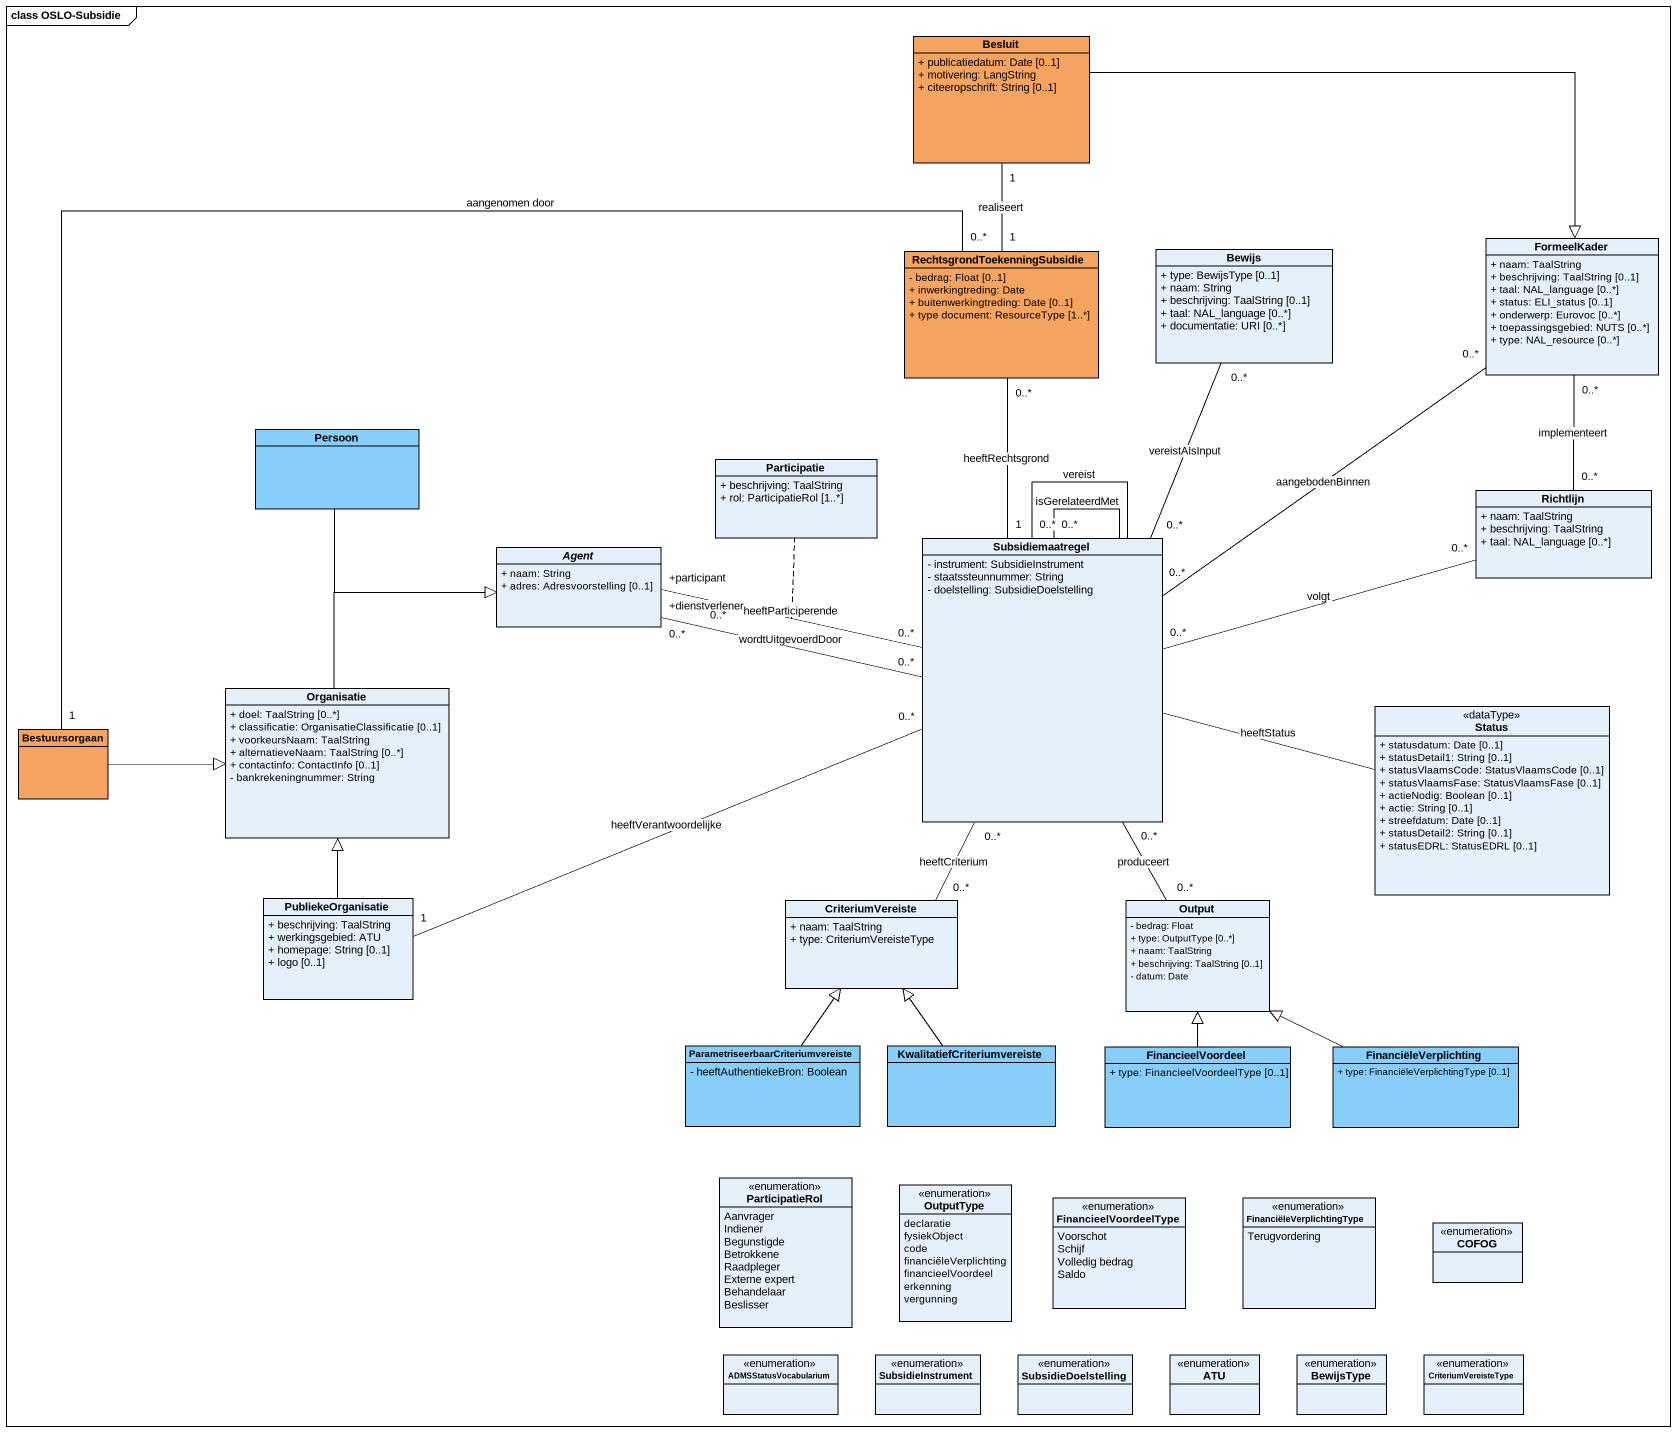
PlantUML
@startuml
mainframe class OSLO-Subsidie
hide circle
hide empty members
skinparam classAttributeIconSize 0
class Besluit #F4A460 {
  + publicatiedatum: Date [0..1]
  + motivering: LangString
  + citeeropschrift: String [0..1]
}
class "RechtsgrondToekenningSubsidie" as RechtsgrondToekenningSubsidi #F4A460 {
  - bedrag: Float [0..1]
  + inwerkingtreding: Date
  + buitenwerkingtreding: Date [0..1]
  + type document: ResourceType [1..*]
}
class Bewijs {
  + type: BewijsType [0..1]
  + naam: String
  + beschrijving: TaalString [0..1]
  + taal: NAL_language [0..*]
  + documentatie: URI [0..*]
}
class FormeelKader {
  + naam: TaalString
  + beschrijving: TaalString [0..1]
  + taal: NAL_language [0..*]
  + status: ELI_status [0..1]
  + onderwerp: Eurovoc [0..*]
  + toepassingsgebied: NUTS [0..*]
  + type: NAL_resource [0..*]
}
class Persoon #87CEFA
class Participatie {
  + beschrijving: TaalString
  + rol: ParticipatieRol [1..*]
}
class Richtlijn {
  + naam: TaalString
  + beschrijving: TaalString
  + taal: NAL_language [0..*]
}
abstract class "Agent" as Agent_ {
  + naam: String
  + adres: Adresvoorstelling [0..1]
}
class Subsidiemaatregel {
  - instrument: SubsidieInstrument
  - staatssteunnummer: String
  - doelstelling: SubsidieDoelstelling
}
class Organisatie {
  + doel: TaalString [0..*]
  + classificatie: OrganisatieClassificatie [0..1]
  + voorkeursNaam: TaalString
  + alternatieveNaam: TaalString [0..*]
  + contactinfo: ContactInfo [0..1]
  - bankrekeningnummer: String
}
class Bestuursorgaan #F4A460
class Status <<dataType>> {
  + statusdatum: Date [0..1]
  + statusDetail1: String [0..1]
  + statusVlaamsCode: StatusVlaamsCode [0..1]
  + statusVlaamsFase: StatusVlaamsFase [0..1]
  + actieNodig: Boolean [0..1]
  + actie: String [0..1]
  + streefdatum: Date [0..1]
  + statusDetail2: String [0..1]
  + statusEDRL: StatusEDRL [0..1]
}
class PubliekeOrganisatie {
  + beschrijving: TaalString
  + werkingsgebied: ATU
  + homepage: String [0..1]
  + logo [0..1]
}
class CriteriumVereiste {
  + naam: TaalString
  + type: CriteriumVereisteType
}
class Output {
  - bedrag: Float
  + type: OutputType [0..*]
  + naam: TaalString
  + beschrijving: TaalString [0..1]
  - datum: Date
}
class "ParametriseerbaarCriteriumvereiste" as ParametriseerbaarCriteriumve #87CEFA {
  - heeftAuthentiekeBron: Boolean
}
class KwalitatiefCriteriumvereiste #87CEFA
class FinancieelVoordeel #87CEFA {
  + type: FinancieelVoordeelType [0..1]
}
class FinanciëleVerplichting #87CEFA {
  + type: FinanciëleVerplichtingType [0..1]
}
enum ParticipatieRol {
  Aanvrager
  Indiener
  Begunstigde
  Betrokkene
  Raadpleger
  Externe expert
  Behandelaar
  Beslisser
}
enum OutputType {
  declaratie
  fysiekObject
  code
  financiëleVerplichting
  financieelVoordeel
  erkenning
  vergunning
}
enum FinancieelVoordeelType {
  Voorschot
  Schijf
  Volledig bedrag
  Saldo
}
enum FinanciëleVerplichtingType {
  Terugvordering
}
enum COFOG
enum ADMSStatusVocabularium
enum SubsidieInstrument
enum SubsidieDoelstelling
enum ATU
enum BewijsType
enum CriteriumVereisteType
Besluit "1" -- "1" RechtsgrondToekenningSubsidi : realiseert
Besluit -right-|> FormeelKader
RechtsgrondToekenningSubsidi "0..*" -left- "1" Bestuursorgaan : aangenomen door
Persoon -right-|> Agent_
Richtlijn "0..*" -up- "0..*" FormeelKader : implementeert
Subsidiemaatregel "1" -up- "0..*" RechtsgrondToekenningSubsidi : heeftRechtsgrond
Subsidiemaatregel "0..*" -up- "0..*" Bewijs : vereistAlsInput
Subsidiemaatregel "0..*" -up- "0..*" FormeelKader : aangebodenBinnen
Subsidiemaatregel "0..*" -right- "0..*" Richtlijn : volgt
Subsidiemaatregel "0..*" -left- "+dienstverlener\n0..*" Agent_ : wordtUitgevoerdDoor
Subsidiemaatregel "0..*" -left- "+participant\n0..*" Agent_ : heeftParticiperende
(Subsidiemaatregel, Agent_) .. Participatie
Subsidiemaatregel -- "0..*" Subsidiemaatregel : isGerelateerdMet
Subsidiemaatregel -- "0..*" Subsidiemaatregel : vereist
Subsidiemaatregel -right- Status : heeftStatus
Subsidiemaatregel "0..*" -left- "1" PubliekeOrganisatie : heeftVerantwoordelijke
Subsidiemaatregel "0..*" -- "0..*" CriteriumVereiste : heeftCriterium
Subsidiemaatregel "0..*" -- "0..*" Output : produceert
Organisatie -up-|> Agent_
Bestuursorgaan -right-|> Organisatie
PubliekeOrganisatie -up-|> Organisatie
ParametriseerbaarCriteriumve -up-|> CriteriumVereiste
KwalitatiefCriteriumvereiste -up-|> CriteriumVereiste
FinancieelVoordeel -up-|> Output
FinanciëleVerplichting -left-|> Output
@enduml
